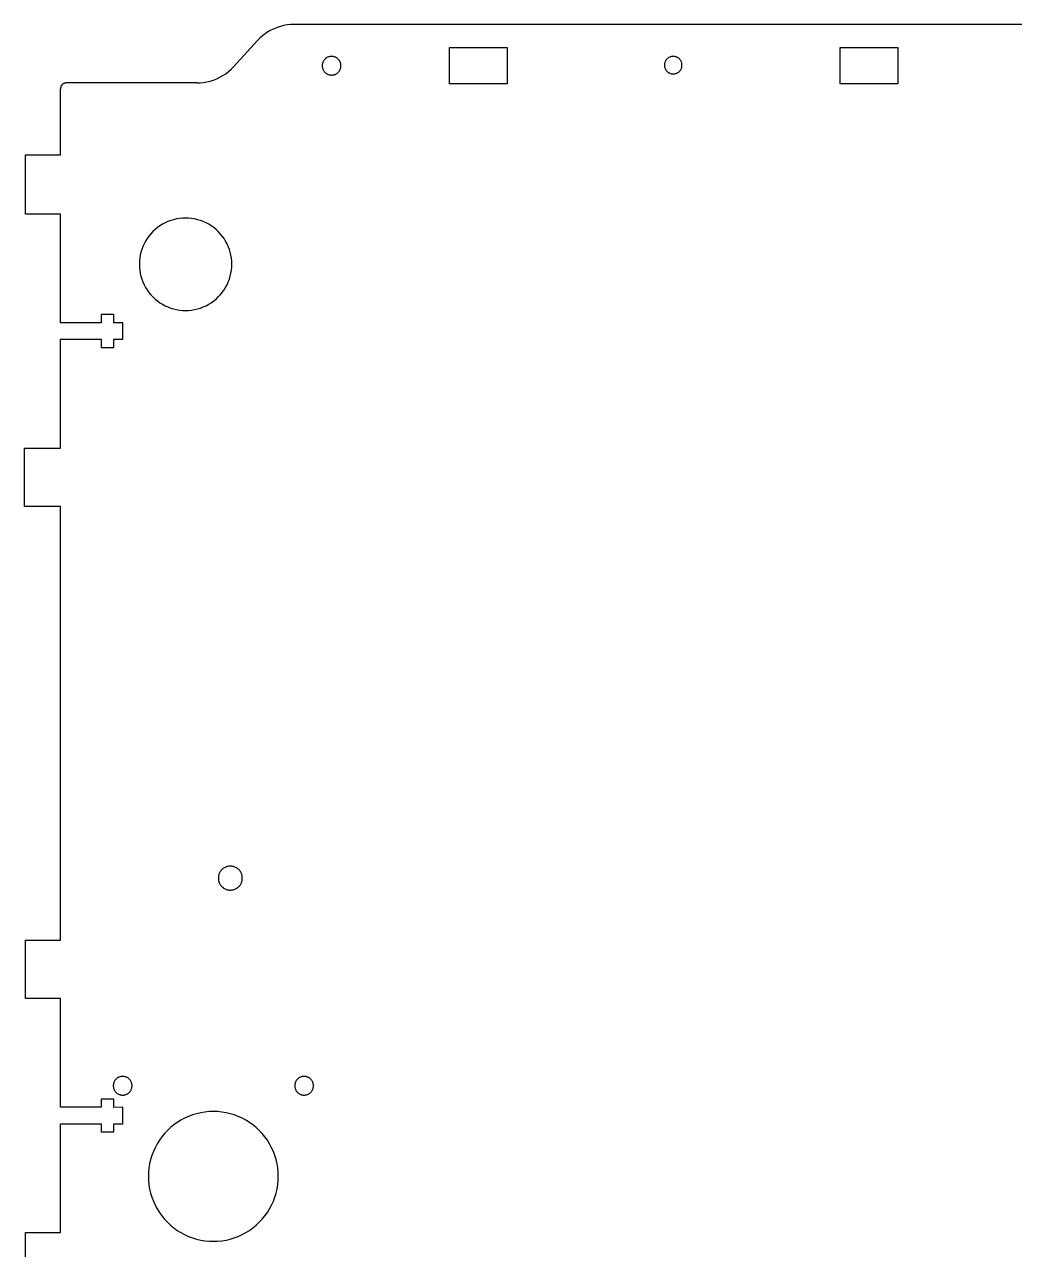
# Model space of a CAD drawing. Header units: centimetres. Extents: x 0 to 166, y 0 to 213.
# Drawn here: x 130.1 to 147.02, y 191.95 to 212.9 of the extents above; entities that cross this region are included whole.
import ezdxf

# ---------------------------------------------------------------- set-up
doc = ezdxf.new("R2010")
doc.units = ezdxf.units.CM
doc.header["$MEASUREMENT"] = 0
doc.layers.add('222 mks tft28 sbase dual 6mm v2_222 mks tft28 sbase dual 6mm', color=7, linetype='Continuous')

msp = doc.modelspace()

# ---------------------------------------------------------------- linework, layer by layer
at = {"layer": '222 mks tft28 sbase dual 6mm v2_222 mks tft28 sbase dual 6mm'}
for p, q in [((134.363, 212.823), (134.31, 212.798)), ((134.418, 212.845), (134.363, 212.823)), ((134.474, 212.863), (134.418, 212.845)), ((134.531, 212.877), (134.474, 212.863)), ((134.588, 212.887), (134.531, 212.877)), ((134.647, 212.893), (134.588, 212.887)), ((134.706, 212.895), (134.647, 212.893)), ((159.347, 212.895), (134.706, 212.895)), ((134.079, 212.619), (133.669, 212.171)), ((134.12, 212.661), (134.079, 212.619)), ((134.164, 212.7), (134.12, 212.661)), ((134.21, 212.736), (134.164, 212.7)), ((134.259, 212.768), (134.21, 212.736)), ((134.31, 212.798), (134.259, 212.768)), ((137.363, 212.501), (138.348, 212.501)), ((137.363, 211.881), (137.363, 212.501)), ((138.348, 212.501), (138.348, 211.881)), ((144.04, 212.501), (145.025, 212.501)), ((144.04, 211.881), (144.04, 212.501)), ((145.025, 212.501), (145.025, 211.881)), ((135.187, 212.211), (135.186, 212.201)), ((135.186, 212.201), (135.186, 212.19)), ((135.186, 212.19), (135.186, 212.18)), ((135.186, 212.18), (135.187, 212.169)), ((135.189, 212.221), (135.187, 212.211)), ((135.192, 212.232), (135.189, 212.221)), ((135.195, 212.242), (135.192, 212.232)), ((135.198, 212.251), (135.195, 212.242)), ((135.203, 212.261), (135.198, 212.251)), ((135.208, 212.27), (135.203, 212.261)), ((135.213, 212.279), (135.208, 212.27)), ((135.219, 212.288), (135.213, 212.279)), ((135.226, 212.296), (135.219, 212.288)), ((135.233, 212.303), (135.226, 212.296)), ((135.241, 212.31), (135.233, 212.303)), ((135.249, 212.317), (135.241, 212.31)), ((135.257, 212.323), (135.249, 212.317)), ((135.266, 212.329), (135.257, 212.323)), ((135.275, 212.334), (135.266, 212.329)), ((135.285, 212.338), (135.275, 212.334)), ((135.295, 212.342), (135.285, 212.338)), ((135.305, 212.345), (135.295, 212.342)), ((135.315, 212.347), (135.305, 212.345)), ((135.325, 212.349), (135.315, 212.347)), ((135.336, 212.35), (135.325, 212.349)), ((135.346, 212.35), (135.336, 212.35)), ((135.357, 212.35), (135.346, 212.35)), ((135.367, 212.349), (135.357, 212.35)), ((135.377, 212.347), (135.367, 212.349)), ((135.388, 212.345), (135.377, 212.347)), ((135.398, 212.342), (135.388, 212.345)), ((135.407, 212.338), (135.398, 212.342)), ((135.417, 212.334), (135.407, 212.338)), ((135.426, 212.329), (135.417, 212.334)), ((135.435, 212.323), (135.426, 212.329)), ((135.444, 212.317), (135.435, 212.323)), ((135.452, 212.31), (135.444, 212.317)), ((135.459, 212.303), (135.452, 212.31)), ((135.466, 212.296), (135.459, 212.303)), ((135.473, 212.288), (135.466, 212.296)), ((135.479, 212.279), (135.473, 212.288)), ((135.485, 212.27), (135.479, 212.279)), ((135.49, 212.261), (135.485, 212.27)), ((135.494, 212.251), (135.49, 212.261)), ((135.498, 212.242), (135.494, 212.251)), ((135.501, 212.232), (135.498, 212.242)), ((135.503, 212.221), (135.501, 212.232)), ((135.505, 212.211), (135.503, 212.221)), ((135.506, 212.201), (135.505, 212.211)), ((135.505, 212.169), (135.506, 212.18)), ((135.506, 212.19), (135.506, 212.201)), ((135.506, 212.18), (135.506, 212.19)), ((141.036, 212.22), (141.035, 212.21)), ((141.035, 212.21), (141.035, 212.201)), ((141.035, 212.201), (141.035, 212.191)), ((141.035, 212.191), (141.036, 212.181)), ((141.038, 212.23), (141.036, 212.22)), ((141.036, 212.181), (141.038, 212.171)), ((141.04, 212.239), (141.038, 212.23)), ((141.043, 212.249), (141.04, 212.239)), ((141.047, 212.258), (141.043, 212.249)), ((141.051, 212.267), (141.047, 212.258)), ((141.055, 212.276), (141.051, 212.267)), ((141.06, 212.284), (141.055, 212.276)), ((141.066, 212.292), (141.06, 212.284)), ((141.072, 212.299), (141.066, 212.292)), ((141.079, 212.307), (141.072, 212.299)), ((141.086, 212.313), (141.079, 212.307)), ((141.094, 212.32), (141.086, 212.313)), ((141.102, 212.325), (141.094, 212.32)), ((141.11, 212.33), (141.102, 212.325)), ((141.119, 212.335), (141.11, 212.33)), ((141.128, 212.339), (141.119, 212.335)), ((141.137, 212.343), (141.128, 212.339)), ((141.146, 212.345), (141.137, 212.343)), ((141.156, 212.348), (141.146, 212.345)), ((141.166, 212.349), (141.156, 212.348)), ((141.175, 212.35), (141.166, 212.349)), ((141.185, 212.351), (141.175, 212.35)), ((141.195, 212.35), (141.185, 212.351)), ((141.205, 212.349), (141.195, 212.35)), ((141.214, 212.348), (141.205, 212.349)), ((141.224, 212.345), (141.214, 212.348)), ((141.233, 212.343), (141.224, 212.345)), ((141.243, 212.339), (141.233, 212.343)), ((141.252, 212.335), (141.243, 212.339)), ((141.26, 212.33), (141.252, 212.335)), ((141.269, 212.325), (141.26, 212.33)), ((141.276, 212.32), (141.269, 212.325)), ((141.284, 212.313), (141.276, 212.32)), ((141.291, 212.307), (141.284, 212.313)), ((141.298, 212.299), (141.291, 212.307)), ((141.304, 212.292), (141.298, 212.299)), ((141.31, 212.284), (141.304, 212.292)), ((141.315, 212.276), (141.31, 212.284)), ((141.32, 212.267), (141.315, 212.276)), ((141.324, 212.258), (141.32, 212.267)), ((141.327, 212.249), (141.324, 212.258)), ((141.33, 212.239), (141.327, 212.249)), ((141.332, 212.23), (141.33, 212.239)), ((141.334, 212.22), (141.332, 212.23)), ((141.332, 212.171), (141.334, 212.181)), ((141.335, 212.21), (141.334, 212.22)), ((141.334, 212.181), (141.335, 212.191)), ((141.335, 212.201), (141.335, 212.21)), ((141.335, 212.191), (141.335, 212.201)), ((133.33, 211.945), (133.384, 211.967)), ((133.384, 211.967), (133.437, 211.993)), ((133.437, 211.993), (133.488, 212.022)), ((133.488, 212.022), (133.537, 212.054)), ((133.537, 212.054), (133.584, 212.09)), ((133.584, 212.09), (133.628, 212.129)), ((133.628, 212.129), (133.669, 212.171)), ((135.187, 212.169), (135.189, 212.159)), ((135.189, 212.159), (135.192, 212.149)), ((135.192, 212.149), (135.195, 212.139)), ((135.195, 212.139), (135.198, 212.129)), ((135.198, 212.129), (135.203, 212.119)), ((135.203, 212.119), (135.208, 212.11)), ((135.208, 212.11), (135.213, 212.101)), ((135.213, 212.101), (135.219, 212.093)), ((135.219, 212.093), (135.226, 212.085)), ((135.226, 212.085), (135.233, 212.077)), ((135.233, 212.077), (135.241, 212.07)), ((135.241, 212.07), (135.249, 212.063)), ((135.249, 212.063), (135.257, 212.057)), ((135.257, 212.057), (135.266, 212.052)), ((135.266, 212.052), (135.275, 212.047)), ((135.275, 212.047), (135.285, 212.042)), ((135.285, 212.042), (135.295, 212.039)), ((135.295, 212.039), (135.305, 212.036)), ((135.305, 212.036), (135.315, 212.033)), ((135.315, 212.033), (135.325, 212.032)), ((135.325, 212.032), (135.336, 212.03)), ((135.336, 212.03), (135.346, 212.03)), ((135.346, 212.03), (135.357, 212.03)), ((135.357, 212.03), (135.367, 212.032)), ((135.367, 212.032), (135.377, 212.033)), ((135.377, 212.033), (135.388, 212.036)), ((135.388, 212.036), (135.398, 212.039)), ((135.398, 212.039), (135.407, 212.042)), ((135.407, 212.042), (135.417, 212.047)), ((135.417, 212.047), (135.426, 212.052)), ((135.426, 212.052), (135.435, 212.057)), ((135.435, 212.057), (135.444, 212.063)), ((135.444, 212.063), (135.452, 212.07)), ((135.452, 212.07), (135.459, 212.077)), ((135.459, 212.077), (135.466, 212.085)), ((135.466, 212.085), (135.473, 212.093)), ((135.473, 212.093), (135.479, 212.101)), ((135.479, 212.101), (135.485, 212.11)), ((135.485, 212.11), (135.49, 212.119)), ((135.49, 212.119), (135.494, 212.129)), ((135.494, 212.129), (135.498, 212.139)), ((135.498, 212.139), (135.501, 212.149)), ((135.501, 212.149), (135.503, 212.159)), ((135.503, 212.159), (135.505, 212.169)), ((141.038, 212.171), (141.04, 212.162)), ((141.04, 212.162), (141.043, 212.152)), ((141.043, 212.152), (141.047, 212.143)), ((141.047, 212.143), (141.051, 212.134)), ((141.051, 212.134), (141.055, 212.126)), ((141.055, 212.126), (141.06, 212.117)), ((141.06, 212.117), (141.066, 212.109)), ((141.066, 212.109), (141.072, 212.102)), ((141.072, 212.102), (141.079, 212.094)), ((141.079, 212.094), (141.086, 212.088)), ((141.086, 212.088), (141.094, 212.082)), ((141.094, 212.082), (141.102, 212.076)), ((141.102, 212.076), (141.11, 212.071)), ((141.11, 212.071), (141.119, 212.066)), ((141.119, 212.066), (141.128, 212.062)), ((141.128, 212.062), (141.137, 212.058)), ((141.137, 212.058), (141.146, 212.056)), ((141.146, 212.056), (141.156, 212.053)), ((141.156, 212.053), (141.166, 212.052)), ((141.166, 212.052), (141.175, 212.051)), ((141.175, 212.051), (141.185, 212.051)), ((141.185, 212.051), (141.195, 212.051)), ((141.195, 212.051), (141.205, 212.052)), ((141.205, 212.052), (141.214, 212.053)), ((141.214, 212.053), (141.224, 212.056)), ((141.224, 212.056), (141.233, 212.058)), ((141.233, 212.058), (141.243, 212.062)), ((141.243, 212.062), (141.252, 212.066)), ((141.252, 212.066), (141.26, 212.071)), ((141.26, 212.071), (141.269, 212.076)), ((141.269, 212.076), (141.276, 212.082)), ((141.276, 212.082), (141.284, 212.088)), ((141.284, 212.088), (141.291, 212.094)), ((141.291, 212.094), (141.298, 212.102)), ((141.298, 212.102), (141.304, 212.109)), ((141.304, 212.109), (141.31, 212.117)), ((141.31, 212.117), (141.315, 212.126)), ((141.315, 212.126), (141.32, 212.134)), ((141.32, 212.134), (141.324, 212.143)), ((141.324, 212.143), (141.327, 212.152)), ((141.327, 212.152), (141.33, 212.162)), ((141.33, 212.162), (141.332, 212.171)), ((130.717, 211.82), (130.716, 211.814)), ((130.716, 211.814), (130.716, 211.808)), ((130.716, 211.808), (130.716, 211.801)), ((130.716, 211.801), (130.716, 211.795)), ((130.716, 210.669), (130.716, 211.795)), ((130.718, 211.826), (130.717, 211.82)), ((130.72, 211.832), (130.718, 211.826)), ((130.722, 211.838), (130.72, 211.832)), ((130.725, 211.844), (130.722, 211.838)), ((130.728, 211.849), (130.725, 211.844)), ((130.731, 211.855), (130.728, 211.849)), ((130.735, 211.86), (130.731, 211.855)), ((130.739, 211.865), (130.735, 211.86)), ((130.743, 211.869), (130.739, 211.865)), ((130.748, 211.873), (130.743, 211.869)), ((130.752, 211.877), (130.748, 211.873)), ((130.758, 211.881), (130.752, 211.877)), ((130.763, 211.884), (130.758, 211.881)), ((130.768, 211.887), (130.763, 211.884)), ((130.774, 211.889), (130.768, 211.887)), ((130.78, 211.891), (130.774, 211.889)), ((130.786, 211.893), (130.78, 211.891)), ((130.792, 211.894), (130.786, 211.893)), ((130.799, 211.895), (130.792, 211.894)), ((133.042, 211.895), (130.799, 211.895)), ((133.042, 211.895), (133.101, 211.897)), ((133.101, 211.897), (133.159, 211.903)), ((133.159, 211.903), (133.217, 211.913)), ((133.217, 211.913), (133.274, 211.927)), ((133.274, 211.927), (133.33, 211.945)), ((138.348, 211.881), (137.363, 211.881)), ((145.025, 211.881), (144.04, 211.881)), ((130.116, 210.669), (130.716, 210.669)), ((130.116, 209.655), (130.116, 210.669)), ((130.716, 209.655), (130.116, 209.655)), ((130.716, 207.795), (130.716, 209.655)), ((132.456, 209.479), (132.412, 209.452)), ((132.502, 209.504), (132.456, 209.479)), ((132.549, 209.525), (132.502, 209.504)), ((132.597, 209.543), (132.549, 209.525)), ((132.647, 209.558), (132.597, 209.543)), ((132.697, 209.57), (132.647, 209.558)), ((132.748, 209.578), (132.697, 209.57)), ((132.799, 209.583), (132.748, 209.578)), ((132.851, 209.585), (132.799, 209.583)), ((132.903, 209.583), (132.851, 209.585)), ((132.954, 209.578), (132.903, 209.583)), ((133.005, 209.57), (132.954, 209.578)), ((133.056, 209.558), (133.005, 209.57)), ((133.105, 209.543), (133.056, 209.558)), ((133.153, 209.525), (133.105, 209.543)), ((133.201, 209.504), (133.153, 209.525)), ((133.246, 209.479), (133.201, 209.504)), ((133.29, 209.452), (133.246, 209.479)), ((132.224, 209.276), (132.194, 209.234)), ((132.257, 209.316), (132.224, 209.276)), ((132.292, 209.354), (132.257, 209.316)), ((132.33, 209.389), (132.292, 209.354)), ((132.37, 209.422), (132.33, 209.389)), ((132.412, 209.452), (132.37, 209.422)), ((133.332, 209.422), (133.29, 209.452)), ((133.372, 209.389), (133.332, 209.422)), ((133.41, 209.354), (133.372, 209.389)), ((133.445, 209.316), (133.41, 209.354)), ((133.478, 209.276), (133.445, 209.316)), ((133.508, 209.234), (133.478, 209.276)), ((132.103, 209.049), (132.088, 209)), ((132.121, 209.097), (132.103, 209.049)), ((132.143, 209.145), (132.121, 209.097)), ((132.167, 209.19), (132.143, 209.145)), ((132.194, 209.234), (132.167, 209.19)), ((133.535, 209.19), (133.508, 209.234)), ((133.56, 209.145), (133.535, 209.19)), ((133.581, 209.097), (133.56, 209.145)), ((133.599, 209.049), (133.581, 209.097)), ((133.614, 209), (133.599, 209.049)), ((132.063, 208.847), (132.061, 208.795)), ((132.068, 208.898), (132.063, 208.847)), ((132.076, 208.949), (132.068, 208.898)), ((132.088, 209), (132.076, 208.949)), ((133.626, 208.949), (133.614, 209)), ((133.634, 208.898), (133.626, 208.949)), ((133.639, 208.847), (133.634, 208.898)), ((133.641, 208.795), (133.639, 208.847)), ((132.061, 208.795), (132.063, 208.743)), ((132.063, 208.743), (132.068, 208.692)), ((132.068, 208.692), (132.076, 208.641)), ((132.076, 208.641), (132.088, 208.591)), ((133.614, 208.591), (133.626, 208.641)), ((133.626, 208.641), (133.634, 208.692)), ((133.634, 208.692), (133.639, 208.743)), ((133.639, 208.743), (133.641, 208.795)), ((132.088, 208.591), (132.103, 208.541)), ((132.103, 208.541), (132.121, 208.493)), ((132.121, 208.493), (132.143, 208.446)), ((132.143, 208.446), (132.167, 208.4)), ((133.535, 208.4), (133.56, 208.446)), ((133.56, 208.446), (133.581, 208.493)), ((133.581, 208.493), (133.599, 208.541)), ((133.599, 208.541), (133.614, 208.591)), ((132.167, 208.4), (132.194, 208.356)), ((132.194, 208.356), (132.224, 208.314)), ((132.224, 208.314), (132.257, 208.274)), ((132.257, 208.274), (132.292, 208.237)), ((132.292, 208.237), (132.33, 208.201)), ((132.33, 208.201), (132.37, 208.168)), ((133.332, 208.168), (133.372, 208.201)), ((133.372, 208.201), (133.41, 208.237)), ((133.41, 208.237), (133.445, 208.274)), ((133.445, 208.274), (133.478, 208.314)), ((133.478, 208.314), (133.508, 208.356)), ((133.508, 208.356), (133.535, 208.4)), ((132.37, 208.168), (132.412, 208.138)), ((132.412, 208.138), (132.456, 208.111)), ((132.456, 208.111), (132.502, 208.087)), ((132.502, 208.087), (132.549, 208.065)), ((132.549, 208.065), (132.597, 208.047)), ((132.597, 208.047), (132.647, 208.032)), ((132.647, 208.032), (132.697, 208.02)), ((132.697, 208.02), (132.748, 208.012)), ((132.748, 208.012), (132.799, 208.007)), ((132.799, 208.007), (132.851, 208.005)), ((132.851, 208.005), (132.903, 208.007)), ((132.903, 208.007), (132.954, 208.012)), ((132.954, 208.012), (133.005, 208.02)), ((133.005, 208.02), (133.056, 208.032)), ((133.056, 208.032), (133.105, 208.047)), ((133.105, 208.047), (133.153, 208.065)), ((133.153, 208.065), (133.201, 208.087)), ((133.201, 208.087), (133.246, 208.111)), ((133.246, 208.111), (133.29, 208.138)), ((133.29, 208.138), (133.332, 208.168)), ((131.407, 207.794), (130.716, 207.795)), ((131.627, 207.934), (131.407, 207.934)), ((131.407, 207.934), (131.407, 207.794)), ((131.627, 207.794), (131.627, 207.934)), ((131.777, 207.794), (131.627, 207.794)), ((131.777, 207.515), (131.777, 207.794)), ((130.716, 205.654), (130.716, 207.515)), ((130.716, 207.515), (131.407, 207.515)), ((131.407, 207.515), (131.407, 207.375)), ((131.407, 207.375), (131.627, 207.375)), ((131.627, 207.514), (131.777, 207.515)), ((131.627, 207.375), (131.627, 207.514)), ((130.099, 205.654), (130.716, 205.654)), ((130.099, 204.654), (130.099, 205.654)), ((130.716, 204.654), (130.099, 204.654)), ((130.716, 197.238), (130.716, 204.654)), ((133.418, 198.353), (133.415, 198.34)), ((133.422, 198.366), (133.418, 198.353)), ((133.427, 198.378), (133.422, 198.366)), ((133.432, 198.391), (133.427, 198.378)), ((133.439, 198.402), (133.432, 198.391)), ((133.446, 198.414), (133.439, 198.402)), ((133.453, 198.425), (133.446, 198.414)), ((133.462, 198.435), (133.453, 198.425)), ((133.471, 198.445), (133.462, 198.435)), ((133.481, 198.454), (133.471, 198.445)), ((133.491, 198.463), (133.481, 198.454)), ((133.502, 198.47), (133.491, 198.463)), ((133.514, 198.477), (133.502, 198.47)), ((133.525, 198.484), (133.514, 198.477)), ((133.538, 198.489), (133.525, 198.484)), ((133.55, 198.494), (133.538, 198.489)), ((133.563, 198.498), (133.55, 198.494)), ((133.576, 198.501), (133.563, 198.498)), ((133.589, 198.503), (133.576, 198.501)), ((133.603, 198.504), (133.589, 198.503)), ((133.616, 198.505), (133.603, 198.504)), ((133.63, 198.504), (133.616, 198.505)), ((133.643, 198.503), (133.63, 198.504)), ((133.656, 198.501), (133.643, 198.503)), ((133.669, 198.498), (133.656, 198.501)), ((133.682, 198.494), (133.669, 198.498)), ((133.695, 198.489), (133.682, 198.494)), ((133.707, 198.484), (133.695, 198.489)), ((133.719, 198.477), (133.707, 198.484)), ((133.73, 198.47), (133.719, 198.477)), ((133.741, 198.463), (133.73, 198.47)), ((133.751, 198.454), (133.741, 198.463)), ((133.761, 198.445), (133.751, 198.454)), ((133.77, 198.435), (133.761, 198.445)), ((133.779, 198.425), (133.77, 198.435)), ((133.787, 198.414), (133.779, 198.425)), ((133.794, 198.402), (133.787, 198.414)), ((133.8, 198.391), (133.794, 198.402)), ((133.806, 198.378), (133.8, 198.391)), ((133.81, 198.366), (133.806, 198.378)), ((133.814, 198.353), (133.81, 198.366)), ((133.817, 198.34), (133.814, 198.353)), ((133.412, 198.313), (133.411, 198.3)), ((133.411, 198.3), (133.412, 198.287)), ((133.413, 198.327), (133.412, 198.313)), ((133.412, 198.287), (133.413, 198.273)), ((133.415, 198.34), (133.413, 198.327)), ((133.413, 198.273), (133.415, 198.26)), ((133.415, 198.26), (133.418, 198.247)), ((133.418, 198.247), (133.422, 198.234)), ((133.422, 198.234), (133.427, 198.221)), ((133.427, 198.221), (133.432, 198.209)), ((133.432, 198.209), (133.439, 198.197)), ((133.439, 198.197), (133.446, 198.186)), ((133.446, 198.186), (133.453, 198.175)), ((133.453, 198.175), (133.462, 198.165)), ((133.462, 198.165), (133.471, 198.155)), ((133.471, 198.155), (133.481, 198.146)), ((133.481, 198.146), (133.491, 198.137)), ((133.741, 198.137), (133.751, 198.146)), ((133.751, 198.146), (133.761, 198.155)), ((133.761, 198.155), (133.77, 198.165)), ((133.77, 198.165), (133.779, 198.175)), ((133.779, 198.175), (133.787, 198.186)), ((133.787, 198.186), (133.794, 198.197)), ((133.794, 198.197), (133.8, 198.209)), ((133.8, 198.209), (133.806, 198.221)), ((133.806, 198.221), (133.81, 198.234)), ((133.81, 198.234), (133.814, 198.247)), ((133.814, 198.247), (133.817, 198.26)), ((133.819, 198.327), (133.817, 198.34)), ((133.817, 198.26), (133.819, 198.273)), ((133.821, 198.313), (133.819, 198.327)), ((133.819, 198.273), (133.821, 198.287)), ((133.821, 198.3), (133.821, 198.313)), ((133.821, 198.287), (133.821, 198.3)), ((133.491, 198.137), (133.502, 198.129)), ((133.502, 198.129), (133.514, 198.122)), ((133.514, 198.122), (133.525, 198.116)), ((133.525, 198.116), (133.538, 198.111)), ((133.538, 198.111), (133.55, 198.106)), ((133.55, 198.106), (133.563, 198.102)), ((133.563, 198.102), (133.576, 198.099)), ((133.576, 198.099), (133.589, 198.097)), ((133.589, 198.097), (133.603, 198.095)), ((133.603, 198.095), (133.616, 198.095)), ((133.616, 198.095), (133.63, 198.095)), ((133.63, 198.095), (133.643, 198.097)), ((133.643, 198.097), (133.656, 198.099)), ((133.656, 198.099), (133.669, 198.102)), ((133.669, 198.102), (133.682, 198.106)), ((133.682, 198.106), (133.695, 198.111)), ((133.695, 198.111), (133.707, 198.116)), ((133.707, 198.116), (133.719, 198.122)), ((133.719, 198.122), (133.73, 198.129)), ((133.73, 198.129), (133.741, 198.137)), ((130.116, 197.238), (130.716, 197.238)), ((130.116, 196.24), (130.116, 197.238)), ((130.716, 196.24), (130.116, 196.24)), ((130.716, 194.381), (130.716, 196.24)), ((131.622, 194.791), (131.619, 194.781)), ((131.625, 194.801), (131.622, 194.791)), ((131.628, 194.811), (131.625, 194.801)), ((131.633, 194.821), (131.628, 194.811)), ((131.638, 194.83), (131.633, 194.821)), ((131.643, 194.839), (131.638, 194.83)), ((131.649, 194.847), (131.643, 194.839)), ((131.656, 194.855), (131.649, 194.847)), ((131.663, 194.863), (131.656, 194.855)), ((131.671, 194.87), (131.663, 194.863)), ((131.679, 194.877), (131.671, 194.87)), ((131.687, 194.883), (131.679, 194.877)), ((131.696, 194.888), (131.687, 194.883)), ((131.705, 194.893), (131.696, 194.888)), ((131.715, 194.898), (131.705, 194.893)), ((131.725, 194.901), (131.715, 194.898)), ((131.735, 194.904), (131.725, 194.901)), ((131.745, 194.907), (131.735, 194.904)), ((131.755, 194.909), (131.745, 194.907)), ((131.766, 194.91), (131.755, 194.909)), ((131.776, 194.91), (131.766, 194.91)), ((131.787, 194.91), (131.776, 194.91)), ((131.797, 194.909), (131.787, 194.91)), ((131.807, 194.907), (131.797, 194.909)), ((131.818, 194.904), (131.807, 194.907)), ((131.828, 194.901), (131.818, 194.904)), ((131.837, 194.898), (131.828, 194.901)), ((131.847, 194.893), (131.837, 194.898)), ((131.856, 194.888), (131.847, 194.893)), ((131.865, 194.883), (131.856, 194.888)), ((131.874, 194.877), (131.865, 194.883)), ((131.882, 194.87), (131.874, 194.877)), ((131.889, 194.863), (131.882, 194.87)), ((131.896, 194.855), (131.889, 194.863)), ((131.903, 194.847), (131.896, 194.855)), ((131.909, 194.839), (131.903, 194.847)), ((131.915, 194.83), (131.909, 194.839)), ((131.92, 194.821), (131.915, 194.83)), ((131.924, 194.811), (131.92, 194.821)), ((131.928, 194.801), (131.924, 194.811)), ((131.931, 194.791), (131.928, 194.801)), ((131.933, 194.781), (131.931, 194.791)), ((134.722, 194.791), (134.719, 194.781)), ((134.725, 194.801), (134.722, 194.791)), ((134.728, 194.811), (134.725, 194.801)), ((134.733, 194.821), (134.728, 194.811)), ((134.738, 194.83), (134.733, 194.821)), ((134.743, 194.839), (134.738, 194.83)), ((134.749, 194.847), (134.743, 194.839)), ((134.756, 194.855), (134.749, 194.847)), ((134.763, 194.863), (134.756, 194.855)), ((134.771, 194.87), (134.763, 194.863)), ((134.779, 194.877), (134.771, 194.87)), ((134.787, 194.883), (134.779, 194.877)), ((134.796, 194.888), (134.787, 194.883)), ((134.805, 194.893), (134.796, 194.888)), ((134.815, 194.898), (134.805, 194.893)), ((134.825, 194.901), (134.815, 194.898)), ((134.835, 194.904), (134.825, 194.901)), ((134.845, 194.907), (134.835, 194.904)), ((134.855, 194.909), (134.845, 194.907)), ((134.866, 194.91), (134.855, 194.909)), ((134.876, 194.91), (134.866, 194.91)), ((134.887, 194.91), (134.876, 194.91)), ((134.897, 194.909), (134.887, 194.91)), ((134.907, 194.907), (134.897, 194.909)), ((134.918, 194.904), (134.907, 194.907)), ((134.928, 194.901), (134.918, 194.904)), ((134.937, 194.898), (134.928, 194.901)), ((134.947, 194.893), (134.937, 194.898)), ((134.956, 194.888), (134.947, 194.893)), ((134.965, 194.883), (134.956, 194.888)), ((134.974, 194.877), (134.965, 194.883)), ((134.982, 194.87), (134.974, 194.877)), ((134.989, 194.863), (134.982, 194.87)), ((134.996, 194.855), (134.989, 194.863)), ((135.003, 194.847), (134.996, 194.855)), ((135.009, 194.839), (135.003, 194.847)), ((135.015, 194.83), (135.009, 194.839)), ((135.02, 194.821), (135.015, 194.83)), ((135.024, 194.811), (135.02, 194.821)), ((135.028, 194.801), (135.024, 194.811)), ((135.031, 194.791), (135.028, 194.801)), ((135.033, 194.781), (135.031, 194.791)), ((131.617, 194.771), (131.616, 194.76)), ((131.616, 194.76), (131.616, 194.75)), ((131.616, 194.75), (131.616, 194.739)), ((131.616, 194.739), (131.617, 194.729)), ((131.619, 194.781), (131.617, 194.771)), ((131.617, 194.729), (131.619, 194.719)), ((131.619, 194.719), (131.622, 194.709)), ((131.622, 194.709), (131.625, 194.698)), ((131.625, 194.698), (131.628, 194.689)), ((131.628, 194.689), (131.633, 194.679)), ((131.633, 194.679), (131.638, 194.67)), ((131.638, 194.67), (131.643, 194.661)), ((131.643, 194.661), (131.649, 194.653)), ((131.649, 194.653), (131.656, 194.644)), ((131.656, 194.644), (131.663, 194.637)), ((131.663, 194.637), (131.671, 194.63)), ((131.671, 194.63), (131.679, 194.623)), ((131.679, 194.623), (131.687, 194.617)), ((131.687, 194.617), (131.696, 194.611)), ((131.696, 194.611), (131.705, 194.606)), ((131.705, 194.606), (131.715, 194.602)), ((131.715, 194.602), (131.725, 194.598)), ((131.725, 194.598), (131.735, 194.595)), ((131.735, 194.595), (131.745, 194.593)), ((131.745, 194.593), (131.755, 194.591)), ((131.755, 194.591), (131.766, 194.59)), ((131.766, 194.59), (131.776, 194.59)), ((131.776, 194.59), (131.787, 194.59)), ((131.787, 194.59), (131.797, 194.591)), ((131.797, 194.591), (131.807, 194.593)), ((131.807, 194.593), (131.818, 194.595)), ((131.818, 194.595), (131.828, 194.598)), ((131.828, 194.598), (131.837, 194.602)), ((131.837, 194.602), (131.847, 194.606)), ((131.847, 194.606), (131.856, 194.611)), ((131.856, 194.611), (131.865, 194.617)), ((131.865, 194.617), (131.874, 194.623)), ((131.874, 194.623), (131.882, 194.63)), ((131.882, 194.63), (131.889, 194.637)), ((131.889, 194.637), (131.896, 194.644)), ((131.896, 194.644), (131.903, 194.653)), ((131.903, 194.653), (131.909, 194.661)), ((131.909, 194.661), (131.915, 194.67)), ((131.915, 194.67), (131.92, 194.679)), ((131.92, 194.679), (131.924, 194.689)), ((131.924, 194.689), (131.928, 194.698)), ((131.928, 194.698), (131.931, 194.709)), ((131.931, 194.709), (131.933, 194.719)), ((131.935, 194.771), (131.933, 194.781)), ((131.933, 194.719), (131.935, 194.729)), ((131.936, 194.76), (131.935, 194.771)), ((131.935, 194.729), (131.936, 194.739)), ((131.936, 194.75), (131.936, 194.76)), ((131.936, 194.739), (131.936, 194.75)), ((134.717, 194.771), (134.716, 194.76)), ((134.716, 194.76), (134.716, 194.75)), ((134.716, 194.75), (134.716, 194.739)), ((134.716, 194.739), (134.717, 194.729)), ((134.719, 194.781), (134.717, 194.771)), ((134.717, 194.729), (134.719, 194.719)), ((134.719, 194.719), (134.722, 194.709)), ((134.722, 194.709), (134.725, 194.698)), ((134.725, 194.698), (134.728, 194.689)), ((134.728, 194.689), (134.733, 194.679)), ((134.733, 194.679), (134.738, 194.67)), ((134.738, 194.67), (134.743, 194.661)), ((134.743, 194.661), (134.749, 194.653)), ((134.749, 194.653), (134.756, 194.644)), ((134.756, 194.644), (134.763, 194.637)), ((134.763, 194.637), (134.771, 194.63)), ((134.771, 194.63), (134.779, 194.623)), ((134.779, 194.623), (134.787, 194.617)), ((134.787, 194.617), (134.796, 194.611)), ((134.796, 194.611), (134.805, 194.606)), ((134.805, 194.606), (134.815, 194.602)), ((134.815, 194.602), (134.825, 194.598)), ((134.825, 194.598), (134.835, 194.595)), ((134.835, 194.595), (134.845, 194.593)), ((134.845, 194.593), (134.855, 194.591)), ((134.855, 194.591), (134.866, 194.59)), ((134.866, 194.59), (134.876, 194.59)), ((134.876, 194.59), (134.887, 194.59)), ((134.887, 194.59), (134.897, 194.591)), ((134.897, 194.591), (134.907, 194.593)), ((134.907, 194.593), (134.918, 194.595)), ((134.918, 194.595), (134.928, 194.598)), ((134.928, 194.598), (134.937, 194.602)), ((134.937, 194.602), (134.947, 194.606)), ((134.947, 194.606), (134.956, 194.611)), ((134.956, 194.611), (134.965, 194.617)), ((134.965, 194.617), (134.974, 194.623)), ((134.974, 194.623), (134.982, 194.63)), ((134.982, 194.63), (134.989, 194.637)), ((134.989, 194.637), (134.996, 194.644)), ((134.996, 194.644), (135.003, 194.653)), ((135.003, 194.653), (135.009, 194.661)), ((135.009, 194.661), (135.015, 194.67)), ((135.015, 194.67), (135.02, 194.679)), ((135.02, 194.679), (135.024, 194.689)), ((135.024, 194.689), (135.028, 194.698)), ((135.028, 194.698), (135.031, 194.709)), ((135.031, 194.709), (135.033, 194.719)), ((135.035, 194.771), (135.033, 194.781)), ((135.033, 194.719), (135.035, 194.729)), ((135.036, 194.76), (135.035, 194.771)), ((135.035, 194.729), (135.036, 194.739)), ((135.036, 194.75), (135.036, 194.76)), ((135.036, 194.739), (135.036, 194.75)), ((131.407, 194.381), (130.716, 194.381)), ((131.407, 194.521), (131.407, 194.518)), ((131.627, 194.521), (131.407, 194.521)), ((131.407, 194.518), (131.407, 194.381)), ((131.627, 194.518), (131.627, 194.521)), ((131.627, 194.38), (131.627, 194.518)), ((131.777, 194.381), (131.627, 194.38)), ((131.777, 194.378), (131.777, 194.381)), ((131.777, 194.101), (131.777, 194.378)), ((132.835, 194.195), (132.771, 194.161)), ((132.901, 194.225), (132.835, 194.195)), ((132.969, 194.251), (132.901, 194.225)), ((133.039, 194.272), (132.969, 194.251)), ((133.11, 194.289), (133.039, 194.272)), ((133.181, 194.3), (133.11, 194.289)), ((133.254, 194.308), (133.181, 194.3)), ((133.326, 194.31), (133.254, 194.308)), ((133.399, 194.308), (133.326, 194.31)), ((133.471, 194.3), (133.399, 194.308)), ((133.543, 194.289), (133.471, 194.3)), ((133.613, 194.272), (133.543, 194.289)), ((133.683, 194.251), (133.613, 194.272)), ((133.751, 194.225), (133.683, 194.251)), ((133.817, 194.195), (133.751, 194.225)), ((133.881, 194.161), (133.817, 194.195)), ((130.716, 194.098), (130.716, 194.101)), ((130.716, 194.101), (131.407, 194.101)), ((130.716, 192.238), (130.716, 194.098)), ((131.407, 194.101), (131.407, 194.098)), ((131.407, 194.098), (131.407, 193.961)), ((131.407, 193.961), (131.627, 193.961)), ((131.627, 194.101), (131.777, 194.101)), ((131.627, 194.098), (131.627, 194.101)), ((131.627, 193.961), (131.627, 194.098)), ((132.541, 193.985), (132.492, 193.932)), ((132.594, 194.034), (132.541, 193.985)), ((132.65, 194.081), (132.594, 194.034)), ((132.709, 194.123), (132.65, 194.081)), ((132.771, 194.161), (132.709, 194.123)), ((133.943, 194.123), (133.881, 194.161)), ((134.002, 194.081), (133.943, 194.123)), ((134.058, 194.034), (134.002, 194.081)), ((134.111, 193.985), (134.058, 194.034)), ((134.161, 193.932), (134.111, 193.985)), ((132.365, 193.755), (132.331, 193.691)), ((132.403, 193.817), (132.365, 193.755)), ((132.445, 193.876), (132.403, 193.817)), ((132.492, 193.932), (132.445, 193.876)), ((134.207, 193.876), (134.161, 193.932)), ((134.249, 193.817), (134.207, 193.876)), ((134.287, 193.755), (134.249, 193.817)), ((134.322, 193.691), (134.287, 193.755)), ((132.275, 193.557), (132.254, 193.487)), ((132.301, 193.625), (132.275, 193.557)), ((132.331, 193.691), (132.301, 193.625)), ((134.352, 193.625), (134.322, 193.691)), ((134.377, 193.557), (134.352, 193.625)), ((134.398, 193.487), (134.377, 193.557)), ((132.226, 193.345), (132.218, 193.273)), ((132.237, 193.416), (132.226, 193.345)), ((132.254, 193.487), (132.237, 193.416)), ((134.415, 193.416), (134.398, 193.487)), ((134.427, 193.345), (134.415, 193.416)), ((134.434, 193.273), (134.427, 193.345)), ((132.218, 193.273), (132.216, 193.2)), ((132.216, 193.2), (132.218, 193.127)), ((132.218, 193.127), (132.226, 193.055)), ((134.427, 193.055), (134.434, 193.127)), ((134.436, 193.2), (134.434, 193.273)), ((134.434, 193.127), (134.436, 193.2)), ((132.226, 193.055), (132.237, 192.983)), ((132.237, 192.983), (132.254, 192.913)), ((132.254, 192.913), (132.275, 192.843)), ((134.377, 192.843), (134.398, 192.913)), ((134.398, 192.913), (134.415, 192.983)), ((134.415, 192.983), (134.427, 193.055)), ((132.275, 192.843), (132.301, 192.775)), ((132.301, 192.775), (132.331, 192.709)), ((132.331, 192.709), (132.365, 192.645)), ((134.287, 192.645), (134.322, 192.709)), ((134.322, 192.709), (134.352, 192.775)), ((134.352, 192.775), (134.377, 192.843)), ((132.365, 192.645), (132.403, 192.583)), ((132.403, 192.583), (132.445, 192.524)), ((132.445, 192.524), (132.492, 192.468)), ((134.161, 192.468), (134.207, 192.524)), ((134.207, 192.524), (134.249, 192.583)), ((134.249, 192.583), (134.287, 192.645)), ((132.492, 192.468), (132.541, 192.415)), ((132.541, 192.415), (132.594, 192.365)), ((132.594, 192.365), (132.65, 192.319)), ((132.65, 192.319), (132.709, 192.277)), ((132.709, 192.277), (132.771, 192.239)), ((133.881, 192.239), (133.943, 192.277)), ((133.943, 192.277), (134.002, 192.319)), ((134.002, 192.319), (134.058, 192.365)), ((134.058, 192.365), (134.111, 192.415)), ((134.111, 192.415), (134.161, 192.468)), ((130.116, 191.24), (130.116, 192.238)), ((130.116, 192.238), (130.716, 192.238)), ((132.771, 192.239), (132.835, 192.204)), ((132.835, 192.204), (132.901, 192.174)), ((132.901, 192.174), (132.969, 192.149)), ((132.969, 192.149), (133.039, 192.128)), ((133.039, 192.128), (133.11, 192.111)), ((133.11, 192.111), (133.181, 192.099)), ((133.181, 192.099), (133.254, 192.092)), ((133.254, 192.092), (133.326, 192.09)), ((133.326, 192.09), (133.399, 192.092)), ((133.399, 192.092), (133.471, 192.099)), ((133.471, 192.099), (133.543, 192.111)), ((133.543, 192.111), (133.613, 192.128)), ((133.613, 192.128), (133.683, 192.149)), ((133.683, 192.149), (133.751, 192.174)), ((133.751, 192.174), (133.817, 192.204)), ((133.817, 192.204), (133.881, 192.239))]:
    msp.add_line(p, q, dxfattribs=at)

doc.saveas('drawing.dxf')
